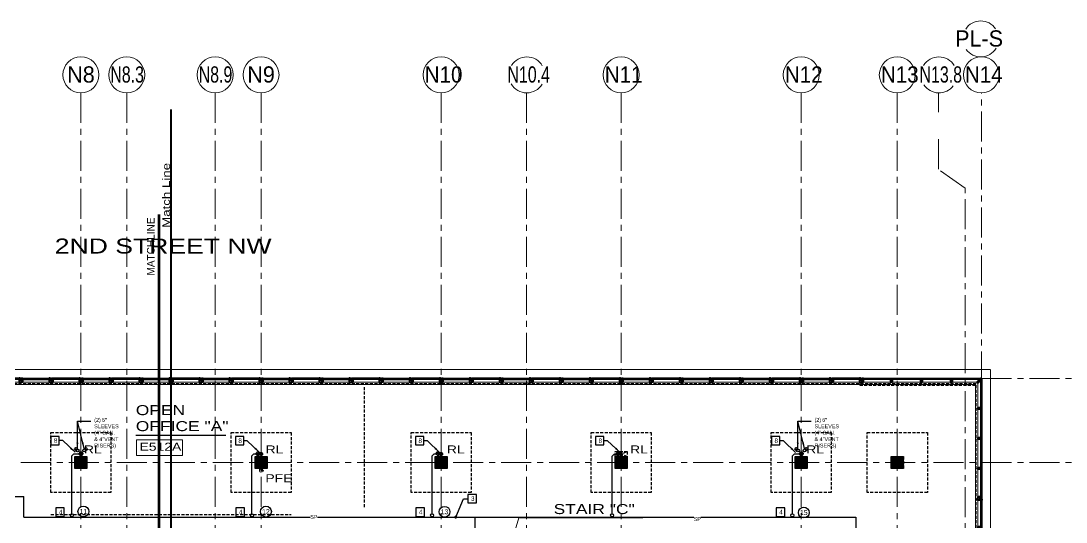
# Model space of a CAD drawing. Header units: inches. Extents: x -26500 to -19632, y -3347 to 2257.
# Drawn here: x -22981 to -20892, y 1255 to 2257 of the extents above; entities that cross this region are included whole.
import ezdxf
from ezdxf.enums import TextEntityAlignment as Align

# ---------------------------------------------------------------- set-up
doc = ezdxf.new("R2010")
doc.units = ezdxf.units.IN
doc.header["$LTSCALE"] = 48
doc.header["$MEASUREMENT"] = 0
for name, pattern in [('A105$0$CENTER', [2, 1.25, -0.25, 0.25, -0.25]), ('Matchline$0$DASHED', [0.75, 0.5, -0.25]), ('NB - 9th floor_plan$0$HIDDEN2', [0.1875, 0.125, -0.0625]), ('NB - 9th floor_plan$0$PHANTOM2', [1.25, 0.625, -0.125, 0.125, -0.125, 0.125, -0.125])]:
    doc.linetypes.add(name, pattern=pattern)
doc.layers.add('A-Anno-Legn', color=8, linetype='Continuous', lineweight=18)
for name, color, linetype in [('A105$0$A-ANNO-IDEN', 8, 'Continuous'), ('A105$0$A-ANNO-PATT-1-12', 8, 'Continuous'), ('A105$0$A-ANNO-PATT-2-12', 8, 'Continuous'), ('A105$0$A-ANNO-PATT-5-12', 8, 'Continuous'), ('A105$0$A-ANNO-TEXT', 8, 'Continuous'), ('A105$0$A-COLS-COL1-12', 8, 'Continuous'), ('A105$0$A-COLS-COL2-12', 8, 'Continuous'), ('A105$0$A-COLS-COL5-12', 8, 'Continuous'), ('A105$0$A-EQPM-FEC', 8, 'Continuous'), ('A105$0$A-FLOR-AWNG', 8, 'Continuous'), ('A105$0$A-FLOR-SLAB', 8, 'Continuous'), ('A105$0$A-FLOR-SLEEVE', 8, 'Continuous'), ('A105$0$A-GLAZ', 8, 'Continuous'), ('A105$0$A-GLAZ-CRNA', 8, 'Continuous'), ('A105$0$A-GRID-1DP0-15', 8, 'Continuous'), ('A105$0$A-GRID-GRDP0-12', 8, 'Continuous'), ('A105$0$A-GRID-GRDP0-15', 8, 'Continuous'), ('A105$0$A-GRID-IDP0-12', 8, 'Continuous'), ('A105$0$A-ROOF-LEAD-3-12', 8, 'Continuous'), ('A105$0$A-Roof-leader', 8, 'Continuous'), ('A105$0$C-PROP', 8, 'Continuous'), ('A105$0$Level 1', 8, 'Continuous'), ('ANNTEXT', 6, 'Continuous'), ('ETEXT', 6, 'Continuous'), ('F-Sprn-Pipe', 133, 'Continuous'), ('Matchline$0$Match Line', 5, 'Matchline$0$DASHED'), ('NB - 9th floor_plan$0$STCCOLS1', 1, 'NB - 9th floor_plan$0$HIDDEN2'), ('NB - 9th floor_plan$0$STDROPS', 1, 'NB - 9th floor_plan$0$HIDDEN2'), ('NB - 9th floor_plan$0$STMATCHLINE', 1, 'NB - 9th floor_plan$0$HIDDEN2'), ('NB - 9th floor_plan$0$STREINFB', 1, 'NB - 9th floor_plan$0$HIDDEN2'), ('NB - 9th floor_plan$0$STSLABEDGE', 1, 'NB - 9th floor_plan$0$HIDDEN2'), ('NB - 9th floor_plan$0$STSLABNOTCH', 1, 'NB - 9th floor_plan$0$HIDDEN2'), ('NB - 9th floor_plan$0$STWETSTACK', 1, 'NB - 9th floor_plan$0$HIDDEN2'), ('P-Anno-Symb @ 96', 6, 'Continuous'), ('P-Anno-Text', 6, 'Continuous'), ('P-Pipe-Ftng', 134, 'Continuous'), ('P-Pipe-Ftng @ 96', 134, 'Continuous'), ('P-Strm-Pipe', 13, 'RAINL'), ('P-Text', 6, 'Continuous'), ('XREF', 7, 'Continuous')]:
    doc.layers.add(name, color=color, linetype=linetype)
doc.styles.add('A105$0$Arial', font='arial.ttf', dxfattribs={"height": 0.076839})
doc.styles.add('A105$0$style-Arial', font='arial.ttf')
doc.styles.add('ANNTEXT', font='romans.shx')
doc.styles.add('M08', font='arial.ttf', dxfattribs={"height": 7.68})
doc.styles.add('MAMEP ANNO', font='arial.ttf', dxfattribs={"height": 0.078125})
doc.styles.add('Matchline$0$Style-arial', font='arial.shx')
doc.styles.add('NB - 9th floor_plan$0$au101s01', font='AU101S01.shx')
doc.styles.add('P-00-JAR', font='arial.ttf')
doc.styles.add('P08', font='arial.ttf', dxfattribs={"height": 0.08})
doc.styles.add('Simplex', font='simplex.shx')
doc.styles.get("Standard").update_dxf_attribs({"font": 'simplex.shx'})
doc.linetypes.add('RAINL', pattern='A,4,-0.25,["RL",Simplex,S=0.1,R=0,X=-0.1,Y=-0.05],-0.25,0.25', length=4.75)
doc.dimstyles.new('STANDARD$7', dxfattribs={"dimtxt": 0.18, "dimasz": 0.125, "dimexe": 0.18, "dimexo": 0.06, "dimgap": 0.09, "dimtad": 0, "dimtih": 1, "dimtoh": 1, "dimdec": 4, "dimzin": 0, "dimdsep": 46, "dimtxsty": 'Standard', "dimcen": 0.09, "dimadec": 0, "dimazin": 0, "dimtfac": 1, "dimtdec": 4, "dimtofl": 0, "dimtmove": 0, "dimatfit": 3, "dimfxl": 1, "dimtolj": 1, "dimtzin": 0, "dimarcsym": 0})

# ---------------------------------------------------------------- blocks, each defined once
blk = doc.blocks.new('Matchline')
at = {"layer": 'Matchline$0$Match Line', "color": 5, "lineweight": 0, "transparency": 33554687, "const_width": 4}
blk.add_lwpolyline([(-22681, 2080.4), (-22681, -161.9)], dxfattribs=at)
at = {"layer": 'Matchline$0$Match Line', "color": 5, "linetype": 'Continuous', "lineweight": 30, "transparency": 33554687, "insert": (-22682.9, 1843.4), "char_height": 15, "attachment_point": 7, "rotation": 90, "line_spacing_factor": 0.84, "style": 'Matchline$0$Style-arial'}
blk.add_mtext('{\\W1.2667;Match Line}', dxfattribs=at)
blk = doc.blocks.new('ZA_SQR')
blk.add_lwpolyline([(-0.703125, -0.703125), (0.703125, -0.703125), (0.703125, 0.703125), (-0.703125, 0.703125)], close=True)
at = {"layer": 'ANNTEXT', "style": 'ANNTEXT'}
blk.add_attdef('SQRID', text='', height=0.75, dxfattribs=at).set_placement((0, 0), align=Align.MIDDLE)
at = {"layer": 'ANNTEXT', "style": 'ANNTEXT', "flags": 1}
blk.add_attdef('SQRDESCRIPTION', text='', height=0.75, dxfattribs=at).set_placement((0, -2.125), align=Align.MIDDLE)
blk = doc.blocks.new('NB - 9th floor_plan')
at = {"layer": 'NB - 9th floor_plan$0$STCCOLS1', "transparency": 33554687}
for points in [[(-22873, 1386.1), (-22849, 1386.1), (-22849, 1362.1), (-22873, 1362.1)], [(-22513, 1386.1), (-22489, 1386.1), (-22489, 1362.1), (-22513, 1362.1)], [(-22153, 1386.1), (-22129, 1386.1), (-22129, 1362.1), (-22153, 1362.1)], [(-21793, 1386.1), (-21769, 1386.1), (-21769, 1362.1), (-21793, 1362.1)], [(-21433, 1386.1), (-21409, 1386.1), (-21409, 1362.1), (-21433, 1362.1)], [(-21241, 1386.1), (-21217, 1386.1), (-21217, 1362.1), (-21241, 1362.1)]]:
    blk.add_lwpolyline(points, close=True, dxfattribs=at)
at = {"layer": 'NB - 9th floor_plan$0$STDROPS', "transparency": 33554687}
for points in [[(-22921, 1434.1), (-22801, 1434.1), (-22801, 1314.1), (-22921, 1314.1)], [(-22561, 1434.1), (-22441, 1434.1), (-22441, 1314.1), (-22561, 1314.1)], [(-22201, 1434.1), (-22081, 1434.1), (-22081, 1314.1), (-22201, 1314.1)], [(-21841, 1434.1), (-21721, 1434.1), (-21721, 1314.1), (-21841, 1314.1)], [(-21481, 1434.1), (-21361, 1434.1), (-21361, 1314.1), (-21481, 1314.1)], [(-21289, 1434.1), (-21169, 1434.1), (-21169, 1314.1), (-21289, 1314.1)]]:
    blk.add_lwpolyline(points, close=True, dxfattribs=at)
at = {"layer": 'NB - 9th floor_plan$0$STMATCHLINE', "linetype": 'NB - 9th floor_plan$0$PHANTOM2', "transparency": 33554687, "const_width": 5}
blk.add_lwpolyline([(-22705, -462.9), (-22705, 1870.3)], dxfattribs=at)
at = {"layer": 'NB - 9th floor_plan$0$STREINFB', "transparency": 33554687}
for p, q in [((-22294.4, 1285), (-22294.4, 1525)), ((-22921, 1270), (-22441, 1270))]:
    blk.add_line(p, q, dxfattribs=at)
at = {"layer": 'NB - 9th floor_plan$0$STSLABEDGE', "transparency": 33554687, "elevation": 0}
blk.add_lwpolyline([(-24584.3, 246.3), (-24410.5, 169.3), (-24410.5, -7.4), (-22871, -7.4), (-22871, 52.6), (-22491, 52.6), (-22491, -7.4), (-21071.5, -7.4), (-21071.5, 1531.6), (-23870.5, 1531.6), (-23870.5, 1357.7), (-23921.2, 1307.6), (-24082.7, 1379.2), (-24584.3, 246.3)], close=True, dxfattribs=at)
at = {"layer": 'NB - 9th floor_plan$0$STSLABNOTCH', "transparency": 33554687, "elevation": 0}
blk.add_lwpolyline([(-21304, 1531.6), (-21304, 1529.1), (-21071.5, 1529.1)], dxfattribs=at)
at = {"layer": 'NB - 9th floor_plan$0$STWETSTACK', "transparency": 33554687}
for p, q in [((-21793, 1386.1), (-21769, 1396.1)), ((-21769, 1386.1), (-21793, 1396.1))]:
    blk.add_line(p, q, dxfattribs=at)
blk.add_lwpolyline([(-21793, 1396.1), (-21769, 1396.1), (-21769, 1386.1), (-21793, 1386.1)], close=True, dxfattribs=at)
for centre in [(-22861, 1391.1), (-22501, 1391.1), (-22141, 1391.1), (-21421, 1391.1)]:
    blk.add_circle(centre, 3, dxfattribs=at)
at = {"layer": 'NB - 9th floor_plan$0$STMATCHLINE', "transparency": 33554687, "style": 'NB - 9th floor_plan$0$au101s01'}
blk.add_text('MATCHLINE', height=15, rotation=90, dxfattribs=at).set_placement((-22713.9, 1806.1), align=Align.CENTER)
blk = doc.blocks.new('VAL-PLBG-PipeUpTakeoff-Anno')
at = {"color": 0, "linetype": 'ByBlock'}
blk.add_circle((0, 0), 0.0312, dxfattribs=at)
blk = doc.blocks.new('VAL-PLBG-PipeDn-Anno')
at = {"color": 0, "linetype": 'ByBlock'}
blk.add_arc((0, 0), 0.0312, 47.0744, 312.9256, dxfattribs=at)
blk = doc.blocks.new('*U193')
at = {"color": 0, "linetype": 'Continuous'}
blk.add_circle((0, 0), 0.113, dxfattribs=at)
at = {"color": 0, "linetype": 'ByBlock', "style": 'MAMEP ANNO'}
blk.add_attdef('ID', text='', height=0.102, dxfattribs=at).set_placement((0, 0), align=Align.MIDDLE_CENTER)
blk = doc.blocks.new('A105$0$CW10')
at = {"layer": 'A105$0$A-GLAZ', "linetype": 'Continuous', "lineweight": 40}
for p, q in [((-117.2, 5.7), (-117.2, 7)), ((-117.2, 7), (-62.7, 7)), ((-117.2, 5.7), (-62.7, 5.7)), ((-62.7, 5.7), (-62.7, 7)), ((-2.8, 7), (-57.3, 7)), ((-57.3, 5.7), (-57.3, 7)), ((-2.8, 5.7), (-57.3, 5.7)), ((-2.8, 5.7), (-2.8, 7))]:
    blk.add_line(p, q, dxfattribs=at)
at = {"layer": 'A105$0$A-GLAZ', "linetype": 'Continuous', "lineweight": 0}
for p, q in [((-117.2, 6.7), (-62.7, 6.7)), ((-117.2, 6.2), (-62.7, 6.2)), ((-2.8, 6.7), (-57.3, 6.7)), ((-2.8, 6.2), (-57.3, 6.2)), ((-3.5, 0), (-56.5, 0)), ((-116.5, 0), (-63.5, 0))]:
    blk.add_line(p, q, dxfattribs=at)
at = {"layer": 'A105$0$A-GLAZ', "linetype": 'Continuous', "lineweight": 40, "flags": 128}
for points in [[(-120, 4), (-118.5, 4), (-118.5, 8), (-116.5, 8), (-116.5, 7.2), (-117.5, 7.2), (-117.5, 5.5), (-116.5, 5.5), (-116.5, 0), (-120, 0)], [(-60, 4), (-61.5, 4), (-61.5, 8), (-63.5, 8), (-63.5, 7.2), (-62.5, 7.2), (-62.5, 5.5), (-63.5, 5.5), (-63.5, 0), (-60, 0)], [(-60, 4), (-58.5, 4), (-58.5, 8), (-56.5, 8), (-56.5, 7.2), (-57.5, 7.2), (-57.5, 5.5), (-56.5, 5.5), (-56.5, 0), (-60, 0)], [(0, 4), (-1.5, 4), (-1.5, 8), (-3.5, 8), (-3.5, 7.2), (-2.5, 7.2), (-2.5, 5.5), (-3.5, 5.5), (-3.5, 0), (0, 0)]]:
    blk.add_lwpolyline(points, dxfattribs=at)
blk = doc.blocks.new('A105$0$CW10_1')
at = {"layer": 'A105$0$A-GLAZ', "linetype": 'Continuous', "lineweight": 0}
for p, q in [((0, 116.5), (0, 63.5)), ((6.2, 117.2), (6.2, 62.7)), ((6.8, 117.2), (6.8, 62.7)), ((0, 3.5), (0, 56.5)), ((6.2, 2.8), (6.2, 57.3)), ((6.8, 2.8), (6.8, 57.3))]:
    blk.add_line(p, q, dxfattribs=at)
at = {"layer": 'A105$0$A-GLAZ', "linetype": 'Continuous', "lineweight": 40}
for p, q in [((5.8, 117.2), (7, 117.2)), ((5.8, 117.2), (5.8, 62.7)), ((7, 117.2), (7, 62.7)), ((5.8, 62.7), (7, 62.7)), ((5.8, 2.8), (5.8, 57.3)), ((5.8, 57.3), (7, 57.3)), ((7, 2.8), (7, 57.3)), ((5.8, 2.8), (7, 2.8))]:
    blk.add_line(p, q, dxfattribs=at)
at = {"layer": 'A105$0$A-GLAZ', "linetype": 'Continuous', "lineweight": 40, "flags": 128}
for points in [[(4, 120), (4, 118.5), (8, 118.5), (8, 116.5), (7.2, 116.5), (7.2, 117.5), (5.5, 117.5), (5.5, 116.5), (0, 116.5), (0, 120)], [(4, 60), (4, 61.5), (8, 61.5), (8, 63.5), (7.2, 63.5), (7.2, 62.5), (5.5, 62.5), (5.5, 63.5), (0, 63.5), (0, 60)], [(4, 60), (4, 58.5), (8, 58.5), (8, 56.5), (7.2, 56.5), (7.2, 57.5), (5.5, 57.5), (5.5, 56.5), (0, 56.5), (0, 60)], [(4, 0), (4, 1.5), (8, 1.5), (8, 3.5), (7.2, 3.5), (7.2, 2.5), (5.5, 2.5), (5.5, 3.5), (0, 3.5), (0, 0)]]:
    blk.add_lwpolyline(points, dxfattribs=at)
blk = doc.blocks.new('A105$0$CW20FCORNER')
at = {"layer": 'A105$0$A-GLAZ-CRNA', "linetype": 'Continuous', "lineweight": 30}
for p, q in [((-119.4, 0), (-60.6, 0)), ((-60.6, -1.3), (-60.6, 0)), ((-59.4, -1.3), (-59.4, 0)), ((-59.4, 0), (-1.9, 0)), ((-1.9, -1.3), (-1.9, 0)), ((-237.3, -1.3), (-237.3, 0)), ((-237.3, 0), (-180.6, 0)), ((-237.3, -1.3), (-180.6, -1.3)), ((-179.4, -1.3), (-179.4, 0)), ((-179.4, 0), (-120.6, 0)), ((-179.4, -1.3), (-120.6, -1.3)), ((-119.4, -1.3), (-60.6, -1.3)), ((-59.4, -1.3), (-1.9, -1.3))]:
    blk.add_line(p, q, dxfattribs=at)
at = {"layer": 'A105$0$A-GLAZ-CRNA', "linetype": 'Continuous', "lineweight": 0}
for p, q in [((-237.3, -0.3), (-180.6, -0.3)), ((-237.3, -0.8), (-180.6, -0.8)), ((-236.5, -7), (-181.4, -7)), ((-179.4, -0.3), (-120.6, -0.3)), ((-179.4, -0.8), (-120.6, -0.8)), ((-178.6, -7), (-121.4, -7)), ((-119.4, -0.3), (-60.6, -0.3)), ((-119.4, -0.8), (-60.6, -0.8)), ((-118.6, -7), (-7, -7)), ((-59.4, -0.3), (-1.9, -0.3)), ((-59.4, -0.8), (-1.9, -0.8))]:
    blk.add_line(p, q, dxfattribs=at)
at = {"layer": 'A105$0$A-GLAZ-CRNA', "linetype": 'Continuous', "lineweight": 40}
for p, q in [((-180.6, -1.3), (-180.6, 0)), ((-180.4, 0), (-180.2, 0)), ((-120.6, -1.3), (-120.6, 0)), ((-119.4, -1.3), (-119.4, 0)), ((-3.8, -1.5), (-9.3, -7))]:
    blk.add_line(p, q, dxfattribs=at)
at = {"layer": 'A105$0$A-GLAZ-CRNA', "linetype": 'Continuous', "lineweight": 40, "flags": 128}
for points in [[(-240, -3), (-238.5, -3), (-238.5, 1), (-236.5, 1), (-236.5, 0.2), (-237.5, 0.2), (-237.5, -1.5), (-236.5, -1.5), (-236.5, -7), (-240, -7)], [(-60, -0.6), (-60.2, -0.6), (-60.2, 0), (-60.4, 0), (-60.4, -1.5), (-61.4, -1.5), (-61.4, -7), (-60, -7)], [(-60, -0.6), (-59.8, -0.6), (-59.8, 0), (-59.6, 0), (-59.6, -1.5), (-58.6, -1.5), (-58.6, -7), (-60, -7)], [(0, 0), (-1.5, 0), (-1.5, -1.1), (-1.9, -1.5), (-3.8, -1.5), (-9.3, -7), (-7, -7)], [(-180, -0.6), (-180.2, -0.6), (-180.2, 0), (-180.4, 0), (-180.4, -1.5), (-181.4, -1.5), (-181.4, -7), (-180, -7)], [(-180, -0.6), (-179.7, -0.6), (-179.7, 0), (-179.6, 0), (-179.6, -1.5), (-178.6, -1.5), (-178.6, -7), (-180, -7)], [(-120, -0.6), (-120.2, -0.6), (-120.2, 0), (-120.4, 0), (-120.4, -1.5), (-121.4, -1.5), (-121.4, -7), (-120, -7)], [(-120, -0.6), (-119.7, -0.6), (-119.7, 0), (-119.6, 0), (-119.6, -1.5), (-118.6, -1.5), (-118.6, -7), (-120, -7)]]:
    blk.add_lwpolyline(points, dxfattribs=at)
at = {"layer": 'A105$0$A-GLAZ-CRNA', "linetype": 'Continuous', "lineweight": 40}
for centre in [(-180.5, 0.1), (-179.5, 0.1), (-120.5, 0.1), (-119.5, 0.1)]:
    blk.add_arc(centre, 0.177, 225, 315, dxfattribs=at)
at = {"layer": 'A105$0$A-GLAZ-CRNA', "linetype": 'Continuous', "lineweight": 30}
for centre in [(-60.5, 0.1), (-59.5, 0.1)]:
    blk.add_arc(centre, 0.177, 225, 315, dxfattribs=at)
blk = doc.blocks.new('A105$0$CW20FCORNER_1')
at = {"layer": 'A105$0$A-GLAZ-CRNA', "linetype": 'Continuous', "lineweight": 40}
for p, q in [((-1.5, -3.8), (-7, -9.3)), ((-1.3, -119.4), (0, -119.4)), ((-1.3, -120.6), (0, -120.6)), ((-1.3, -180.6), (0, -180.6)), ((0, -180.4), (0, -180.2))]:
    blk.add_line(p, q, dxfattribs=at)
at = {"layer": 'A105$0$A-GLAZ-CRNA', "linetype": 'Continuous', "lineweight": 0}
for p, q in [((-7, -118.6), (-7, -7)), ((-0.8, -59.4), (-0.8, -1.9)), ((-0.3, -59.4), (-0.3, -1.9)), ((-0.8, -119.4), (-0.8, -60.6)), ((-0.3, -119.4), (-0.3, -60.6)), ((-7, -178.6), (-7, -121.4)), ((-0.8, -179.4), (-0.8, -120.6)), ((-0.3, -179.4), (-0.3, -120.6)), ((-7, -236.5), (-7, -181.4)), ((-0.8, -237.3), (-0.8, -180.6)), ((-0.3, -237.3), (-0.3, -180.6))]:
    blk.add_line(p, q, dxfattribs=at)
at = {"layer": 'A105$0$A-GLAZ-CRNA', "linetype": 'Continuous', "lineweight": 30}
for p, q in [((-1.3, -59.4), (-1.3, -1.9)), ((-1.3, -1.9), (0, -1.9)), ((0, -59.4), (0, -1.9)), ((-1.3, -59.4), (0, -59.4)), ((-1.3, -119.4), (-1.3, -60.6)), ((-1.3, -60.6), (0, -60.6)), ((0, -119.4), (0, -60.6)), ((-1.3, -179.4), (-1.3, -120.6)), ((0, -179.4), (0, -120.6)), ((-1.3, -237.3), (-1.3, -180.6)), ((-1.3, -179.4), (0, -179.4)), ((0, -237.3), (0, -180.6)), ((-1.3, -237.3), (0, -237.3))]:
    blk.add_line(p, q, dxfattribs=at)
at = {"layer": 'A105$0$A-GLAZ-CRNA', "linetype": 'Continuous', "lineweight": 40, "flags": 128}
for points in [[(0, 0), (0, -1.5), (-1.1, -1.5), (-1.5, -1.9), (-1.5, -3.8), (-7, -9.3), (-7, -7)], [(-0.6, -60), (-0.6, -59.8), (0, -59.8), (0, -59.6), (-1.5, -59.6), (-1.5, -58.6), (-7, -58.6), (-7, -60)], [(-0.6, -60), (-0.6, -60.3), (0, -60.3), (0, -60.4), (-1.5, -60.4), (-1.5, -61.4), (-7, -61.4), (-7, -60)], [(-0.6, -120), (-0.6, -119.8), (0, -119.8), (0, -119.6), (-1.5, -119.6), (-1.5, -118.6), (-7, -118.6), (-7, -120)], [(-0.6, -120), (-0.6, -120.2), (0, -120.2), (0, -120.4), (-1.5, -120.4), (-1.5, -121.4), (-7, -121.4), (-7, -120)], [(-0.6, -180), (-0.6, -179.7), (0, -179.7), (0, -179.6), (-1.5, -179.6), (-1.5, -178.6), (-7, -178.6), (-7, -180)], [(-0.6, -180), (-0.6, -180.2), (0, -180.2), (0, -180.4), (-1.5, -180.4), (-1.5, -181.4), (-7, -181.4), (-7, -180)], [(-3, -240), (-3, -238.5), (1, -238.5), (1, -236.5), (0.2, -236.5), (0.2, -237.5), (-1.5, -237.5), (-1.5, -236.5), (-7, -236.5), (-7, -240)]]:
    blk.add_lwpolyline(points, dxfattribs=at)
at = {"layer": 'A105$0$A-GLAZ-CRNA', "linetype": 'Continuous', "lineweight": 30, "extrusion": (0, 0, -1)}
for centre in [(-0.1, -59.5), (-0.1, -60.5)]:
    blk.add_arc(centre, 0.177, 315, 45, dxfattribs=at)
at = {"layer": 'A105$0$A-GLAZ-CRNA', "linetype": 'Continuous', "lineweight": 40, "extrusion": (0, 0, -1)}
for centre in [(-0.1, -119.5), (-0.1, -120.5), (-0.1, -179.5), (-0.1, -180.5)]:
    blk.add_arc(centre, 0.177, 315, 45, dxfattribs=at)
blk = doc.blocks.new('*U1023')
at = {"layer": 'A105$0$A-EQPM-FEC', "linetype": 'Continuous', "lineweight": 13}
for p, q in [((3.5, 0.2), (-0.8, -0.2)), ((-0.8, -0.8), (3.5, -1.1))]:
    blk.add_line(p, q, dxfattribs=at)
at = {"layer": 'A105$0$A-EQPM-FEC', "linetype": 'Continuous', "lineweight": 0, "flags": 128}
blk.add_lwpolyline([(-4.1, 0.1), (-4.1, 3.7), (2.3, 3.7), (2.3, 0.1)], dxfattribs=at)
at = {"layer": 'A105$0$A-EQPM-FEC', "linetype": 'Continuous', "lineweight": 13}
blk.add_circle((-0.8, -0.5), 0.297, dxfattribs=at)
for centre, radius, start, end in [((-0.9, -0.5), 3.27, 9.8828, 350.3205), ((3.5, -0.5), 0.653, 270.1037, 90.1016)]:
    blk.add_arc(centre, radius, start, end, dxfattribs=at)
blk = doc.blocks.new('*D805', base_point=(0, 0))
at = {"layer": 'A105$0$A-FLOR-SLEEVE', "linetype": 'Continuous', "lineweight": 0}
for p, q in [((4, 0), (-4, 0)), ((0, -4), (0, 4))]:
    blk.add_line(p, q, dxfattribs=at)
blk = doc.blocks.new('*U804')
at = {"layer": 'A105$0$A-FLOR-SLEEVE', "linetype": 'Continuous', "lineweight": 13, "extrusion": (0, 0, -1)}
blk.add_circle((0, 0), 3, dxfattribs=at)
at = {"layer": 'A105$0$A-FLOR-SLEEVE', "linetype": 'Continuous', "lineweight": 0}
blk.add_blockref('*D805', (0, 0), dxfattribs=at)
blk = doc.blocks.new('*D1027', base_point=(0, 0))
at = {"layer": 'A105$0$A-FLOR-SLEEVE', "linetype": 'Continuous', "lineweight": 0}
for p, q in [((0, -5), (0, 5)), ((5, 0), (-5, 0))]:
    blk.add_line(p, q, dxfattribs=at)
blk = doc.blocks.new('*U1026')
at = {"layer": 'A105$0$A-FLOR-SLEEVE', "linetype": 'Continuous', "lineweight": 13, "extrusion": (0, 0, -1)}
blk.add_circle((0, 0), 4, dxfattribs=at)
at = {"layer": 'A105$0$A-FLOR-SLEEVE', "linetype": 'Continuous', "lineweight": 0}
blk.add_blockref('*D1027', (0, 0), dxfattribs=at)
blk = doc.blocks.new('*D787', base_point=(0, 0))
at = {"layer": 'A105$0$A-FLOR-SLEEVE', "linetype": 'Continuous', "lineweight": 0}
for p, q in [((0, -5), (0, 5)), ((-5, 0), (5, 0))]:
    blk.add_line(p, q, dxfattribs=at)
blk = doc.blocks.new('*U786')
at = {"layer": 'A105$0$A-FLOR-SLEEVE', "linetype": 'Continuous', "lineweight": 13}
blk.add_circle((0, 0), 4, dxfattribs=at)
at = {"layer": 'A105$0$A-FLOR-SLEEVE', "linetype": 'Continuous', "lineweight": 0}
blk.add_blockref('*D787', (0, 0), dxfattribs=at)
blk = doc.blocks.new('A105')
at = {"layer": 'A105$0$A-ROOF-LEAD-3-12', "lineweight": 13, "transparency": 33554687}
h = blk.add_hatch(color=256, dxfattribs=at)
edge = h.paths.add_edge_path()
edge.add_arc((-22861.0236, 1392.095), 3, 0, 360)
h = blk.add_hatch(color=256, dxfattribs=at)
edge = h.paths.add_edge_path()
edge.add_arc((-22507.0236, 1392.095), 3, 0, 360)
h = blk.add_hatch(color=256, dxfattribs=at)
edge = h.paths.add_edge_path()
edge.add_arc((-22147.0236, 1392.095), 3, 0, 360)
h = blk.add_hatch(color=256, dxfattribs=at)
edge = h.paths.add_edge_path()
edge.add_arc((-21787.0236, 1392.095), 3, 0, 360)
h = blk.add_hatch(color=256, dxfattribs=at)
edge = h.paths.add_edge_path()
edge.add_arc((-21421.0236, 1392.095), 3, 0, 360)
at = {"layer": 'A105$0$A-Roof-leader', "lineweight": 13, "transparency": 33554687}
h = blk.add_hatch(color=256, dxfattribs=at)
edge = h.paths.add_edge_path()
edge.add_arc((-22141.0236, 1391.095), 3, 0, 360)
h = blk.add_hatch(color=256, dxfattribs=at)
edge = h.paths.add_edge_path()
edge.add_arc((-21421.0236, 1391.095), 3, 0, 360)
at = {"layer": 'A105$0$A-ANNO-IDEN', "lineweight": 30, "transparency": 33554687}
blk.add_line((-22751.3606, 1429.1784, 0.2066), (-22571.4122, 1429.1784, 0.2066), dxfattribs=at)
at = {"layer": 'A105$0$A-ANNO-IDEN', "lineweight": 13, "transparency": 33554687}
blk.add_line((-21916.0803, 1263.3475, 0.2066), (-21737.9436, 1263.3475, 0.2066), dxfattribs=at)
at = {"layer": 'A105$0$A-ANNO-IDEN', "lineweight": 0, "transparency": 33554687, "elevation": 0.2066, "flags": 128}
blk.add_lwpolyline([(-21916.0803, 1263.3475), (-21985.8009, 1263.3475), (-22063.3049, 1001.2794)], dxfattribs=at)
at = {"layer": 'A105$0$A-ANNO-IDEN', "lineweight": 13, "transparency": 33554687}
blk.add_3dface([(-22750.1608, 1419.6617, 0.2066), (-22657.7228, 1419.6617, 0.2066), (-22657.7228, 1388.1321, 0.2066), (-22750.1608, 1388.1321, 0.2066)], dxfattribs=at)
at = {"layer": 'A105$0$A-ANNO-PATT-1-12', "lineweight": 30, "transparency": 33554687}
for points in [[(-21409.0236, 1362.095), (-21409.0236, 1386.095), (-21433.0236, 1362.095), (-21433.0236, 1386.095)], [(-21217.0236, 1362.095), (-21217.0236, 1386.095), (-21241.0236, 1362.095), (-21241.0236, 1386.095)]]:
    blk.add_solid(points, dxfattribs=at)
at = {"layer": 'A105$0$A-ANNO-PATT-2-12', "lineweight": 30, "transparency": 33554687}
for points in [[(-22849.0236, 1362.095), (-22849.0236, 1386.095), (-22873.0236, 1362.095), (-22873.0236, 1386.095)], [(-22489.0236, 1362.095), (-22489.0236, 1386.095), (-22513.0236, 1362.095), (-22513.0236, 1386.095)], [(-22129.0236, 1362.095), (-22129.0236, 1386.095), (-22153.0236, 1362.095), (-22153.0236, 1386.095)]]:
    blk.add_solid(points, dxfattribs=at)
at = {"layer": 'A105$0$A-ANNO-PATT-5-12', "lineweight": 30, "transparency": 33554687}
blk.add_solid([(-21769.0236, 1362.095), (-21769.0236, 1386.095), (-21793.0236, 1362.095), (-21793.0236, 1386.095)], dxfattribs=at)
at = {"layer": 'A105$0$A-COLS-COL1-12', "lineweight": 30, "transparency": 33554687}
for points in [[(-21433.0236, 1386.095), (-21409.0236, 1386.095), (-21409.0236, 1362.095), (-21433.0236, 1362.095)], [(-21241.0236, 1386.095), (-21217.0236, 1386.095), (-21217.0236, 1362.095), (-21241.0236, 1362.095)]]:
    blk.add_3dface(points, dxfattribs=at)
at = {"layer": 'A105$0$A-COLS-COL2-12', "lineweight": 30, "transparency": 33554687}
for points in [[(-22873.0236, 1386.095), (-22849.0236, 1386.095), (-22849.0236, 1362.095), (-22873.0236, 1362.095)], [(-22513.0236, 1386.095), (-22489.0236, 1386.095), (-22489.0236, 1362.095), (-22513.0236, 1362.095)], [(-22153.0236, 1386.095), (-22129.0236, 1386.095), (-22129.0236, 1362.095), (-22153.0236, 1362.095)]]:
    blk.add_3dface(points, dxfattribs=at)
at = {"layer": 'A105$0$A-COLS-COL5-12', "lineweight": 30, "transparency": 33554687}
blk.add_3dface([(-21793.0236, 1386.095), (-21769.0236, 1386.095), (-21769.0236, 1362.095), (-21793.0236, 1362.095)], dxfattribs=at)
at = {"layer": 'A105$0$A-FLOR-AWNG', "lineweight": 0, "transparency": 33554687}
for p, q in [((-24033.7396, 1560.0949), (-21043.1174, 1560.0949)), ((-21043.0236, 1560.0012), (-21043.0236, -35.9051))]:
    blk.add_line(p, q, dxfattribs=at)
at = {"layer": 'A105$0$A-FLOR-SLAB', "lineweight": 0, "transparency": 33554687, "flags": 128}
blk.add_lwpolyline([(-23869.2731, 1530.3475), (-21072.7739, 1530.3449), (-21072.7739, -6.1545), (-22489.2736, -6.1545), (-22489.2736, 53.8448), (-22872.7736, 53.8448), (-22872.7736, -6.1545), (-24409.272, -6.1545)], dxfattribs=at)
at = {"layer": 'A105$0$A-GLAZ', "lineweight": 0, "transparency": 33554687}
for p, q in [((-21060.0239, 1543.0949), (-23882.0254, 1543.0991)), ((-21060.0239, -18.9052), (-21060.0239, 1543.0949))]:
    blk.add_line(p, q, dxfattribs=at)
at = {"layer": 'A105$0$A-GRID-1DP0-15', "lineweight": 13, "transparency": 33554687}
for centre in [(-22861.0236, 2149.2362), (-22501.0236, 2149.2362), (-22141.0236, 2149.2362), (-21781.0236, 2149.2362), (-21421.0236, 2149.2362), (-21229.0236, 2149.2362), (-21061.0236, 2149.2362)]:
    blk.add_circle(centre, 36, dxfattribs=at)
for centre, start, end in [((-21062.2764, 2221.2144), 34.0743428, 146.7799207), ((-21062.2764, 2221.2144), 215.420843, 328.567837), ((-21969.7355, 2149.2351), 30.37, 148.3736838), ((-21969.7355, 2149.2351), 210.2525937, 328.862071)]:
    blk.add_arc(centre, 36, start, end, dxfattribs=at)
at = {"layer": 'A105$0$A-GRID-GRDP0-12', "linetype": 'A105$0$CENTER', "lineweight": 0, "transparency": 33554687}
for p, q in [((-21146.9162, 2074.6101), (-21146.9162, 2113.2512)), ((-21146.9162, 1960.5286), (-21146.9162, 2028.7535)), ((-21093.5239, 1922.9862), (-21146.9162, 1960.5286)), ((-21093.5239, -79.3264), (-21093.5239, 1922.9862))]:
    blk.add_line(p, q, dxfattribs=at)
at = {"layer": 'A105$0$A-GRID-GRDP0-15', "linetype": 'A105$0$CENTER', "lineweight": 0, "transparency": 33554687}
for p, q in [((-22861.0236, 2113.2362), (-22861.0236, -797.9051)), ((-22769.5278, 2113.2362), (-22769.5278, 1016.1072)), ((-22592.5194, 2113.2362), (-22592.5194, 1016.1072)), ((-22501.0236, 2113.2362), (-22501.0236, -676.9042)), ((-22141.0236, 2113.2362), (-22141.0236, -676.9042)), ((-21970.0136, 2113.2362), (-21970.0136, 382.209)), ((-21781.0236, 2113.2362), (-21781.0236, -676.9042)), ((-21421.0236, 2113.2362), (-21421.0236, -676.9042)), ((-21229.0236, 2113.2362), (-21229.0236, -676.9042)), ((-21061.0236, -3071.9017), (-21061.0236, 2112.4438)), ((-21061.0239, 1542.095), (-20364.9322, 1542.095)), ((-23941.0236, 1374.095), (-20364.9322, 1374.095))]:
    blk.add_line(p, q, dxfattribs=at)
at = {"layer": 'A105$0$A-GRID-GRDP0-15', "lineweight": 13, "transparency": 33554687}
for centre in [(-22769.5278, 2149.2362), (-22592.5194, 2149.2362)]:
    blk.add_circle(centre, 36, dxfattribs=at)
at = {"layer": 'A105$0$A-GRID-IDP0-12', "lineweight": 13, "transparency": 33554687}
for start, end in [(31.6457302, 148.2917647), (213.5133166, 323.1751903)]:
    blk.add_arc((-21145.876, 2149.2362), 36, start, end, dxfattribs=at)
at = {"layer": 'A105$0$C-PROP', "lineweight": 40, "transparency": 33554687, "flags": 128}
blk.add_lwpolyline([(-25004.5437, -676.9041), (-24022.0239, 1542.095), (-21061.0239, 1542.095), (-21061.0239, -676.9042)], dxfattribs=at)
at = {"layer": 'A105$0$Level 1', "lineweight": 0, "transparency": 33554687}
blk.add_solid([(-21677.0112, 1322.919), (-21677.0112, 1322.919), (-21677.0112, 1322.919)], dxfattribs=at)
at = {"layer": 'A105$0$A-EQPM-FEC', "lineweight": 0, "transparency": 33554687}
blk.add_blockref('*U1023', (-22500.1216, 1358.3624), dxfattribs=at)
at = {"layer": 'A105$0$A-FLOR-SLEEVE', "lineweight": 13, "transparency": 33554687}
for name, p in [('*U804', (-22871.0237, 1401.0948)), ('*U804', (-22851.0237, 1401.0948)), ('*U804', (-21431.0237, 1401.0948)), ('*U804', (-21411.0237, 1401.0948)), ('*U1026', (-22861.0235, 1392.095)), ('*U786', (-22507.0237, 1392.095)), ('*U786', (-22147.0237, 1392.095)), ('*U786', (-21787.0237, 1392.095)), ('*U1026', (-21421.0235, 1392.095))]:
    blk.add_blockref(name, p, dxfattribs=at)
at = {"layer": 'A105$0$A-GLAZ', "lineweight": 40, "transparency": 33554687}
for name, p in [('A105$0$CW10', (-22981.0242, 1535.0949)), ('A105$0$CW10', (-22861.0242, 1535.0949)), ('A105$0$CW10', (-22741.0242, 1535.0949)), ('A105$0$CW10', (-22621.0242, 1535.0949)), ('A105$0$CW10', (-22501.0242, 1535.0949)), ('A105$0$CW10', (-22381.0242, 1535.0949)), ('A105$0$CW10', (-22261.0242, 1535.0949)), ('A105$0$CW10', (-22141.0242, 1535.0949)), ('A105$0$CW10', (-22021.0242, 1535.0949)), ('A105$0$CW10', (-21901.0242, 1535.0949)), ('A105$0$CW10', (-21781.0242, 1535.0949)), ('A105$0$CW10', (-21661.0242, 1535.0949)), ('A105$0$CW10', (-21541.0242, 1535.0949)), ('A105$0$CW10', (-21421.0242, 1535.0949)), ('A105$0$CW10', (-21301.0242, 1535.0949)), ('A105$0$CW10_1', (-21068.0239, 1182.0946))]:
    blk.add_blockref(name, p, dxfattribs=at)
at = {"layer": 'A105$0$A-GLAZ-CRNA', "lineweight": 30, "transparency": 33554687}
for name in ['A105$0$CW20FCORNER', 'A105$0$CW20FCORNER_1']:
    blk.add_blockref(name, (-21061.0239, 1542.0949), dxfattribs=at)
at = {"layer": 'A105$0$A-ANNO-IDEN', "lineweight": 30, "transparency": 33554687, "style": 'A105$0$style-Arial', "width": 1.246875}
blk.add_text('E512A', height=16, dxfattribs=at).set_placement((-22743.9767, 1397.7748, 0.2066))
at = {"layer": 'A105$0$A-ANNO-IDEN', "lineweight": 30, "transparency": 33554687, "char_height": 19.999996, "attachment_point": 7, "line_spacing_factor": 0.6, "style": 'A105$0$Arial'}
for s, insert in [('\\H1x;\\W1.24688;OPEN', (-22751.3616, 1468.6574, 0.2066)), ('\\H1x;\\W1.24688;OFFICE "A"', (-22751.3616, 1436.6574, 0.2066))]:
    blk.add_mtext(s, dxfattribs=dict(at, insert=insert))
at = {"layer": 'A105$0$A-ANNO-IDEN', "lineweight": 13, "transparency": 33554687, "insert": (-21916.0813, 1270.8265, 0.2066), "char_height": 19.999996, "attachment_point": 7, "line_spacing_factor": 0.6, "style": 'A105$0$Arial'}
blk.add_mtext('\\H1x;\\W1.24688;STAIR "C"', dxfattribs=at)
at = {"layer": 'A105$0$A-ANNO-TEXT', "lineweight": 30, "transparency": 33554687, "style": 'A105$0$style-Arial', "width": 1.266666}
blk.add_text('2ND STREET NW', height=30, dxfattribs=at).set_placement((-22913.3491, 1792.0568))
at = {"layer": 'A105$0$A-ANNO-TEXT', "lineweight": 13, "transparency": 33554687, "style": 'A105$0$style-Arial', "width": 1.246875}
for s, p in [('RL', (-22855.0626, 1408.3884, 0.2066)), ('RL', (-22491.9283, 1408.3884, 0.2066)), ('RL', (-22129.5105, 1408.3884, 0.2066)), ('RL', (-21763.2629, 1408.3884, 0.2066)), ('RL', (-21411.1854, 1408.3884, 0.2066)), ('PFE', (-22492.2968, 1350.6922, 0.2066))]:
    blk.add_text(s, height=16, dxfattribs=at).set_placement(p, align=Align.TOP_LEFT)
at = {"layer": 'A105$0$A-GRID-1DP0-15', "lineweight": 13, "transparency": 33554687, "style": 'A105$0$style-Arial'}
for s, width, p in [('PL-S', 0.95, (-21113.5514, 2205.8184)), ('N8', 0.95, (-22888.4799, 2133.8402)), ('N9', 0.95, (-22528.4799, 2133.8402)), ('N10', 0.906154, (-22173.8343, 2133.8402)), ('N10.4', 0.701538, (-22008.4281, 2133.8391)), ('N11', 0.906154, (-21813.8343, 2133.8402)), ('N12', 0.906154, (-21453.8343, 2133.8402)), ('N13', 0.906154, (-21261.8343, 2133.8402)), ('N14', 0.906154, (-21093.8343, 2133.8402))]:
    blk.add_text(s, height=32.5, dxfattribs=dict(at, width=width)).set_placement(p)
at = {"layer": 'A105$0$A-GRID-GRDP0-15', "lineweight": 13, "transparency": 33554687, "style": 'A105$0$style-Arial', "width": 0.701538}
for s, p in [('N8.3', (-22802.3329, 2133.8402)), ('N8.9', (-22625.6603, 2133.8402))]:
    blk.add_text(s, height=32.5, dxfattribs=at).set_placement(p)
at = {"layer": 'A105$0$A-GRID-IDP0-12', "lineweight": 13, "transparency": 33554687, "style": 'A105$0$style-Arial', "width": 0.701538}
blk.add_text('N13.8', height=32.5, dxfattribs=at).set_placement((-21184.6471, 2133.8402))

msp = doc.modelspace()

# ---------------------------------------------------------------- linework, layer by layer
at = {"layer": 'F-Sprn-Pipe', "ltscale": 0.5}
for p, q in [((-23130.6, 1305.9), (-22975.2, 1305.9)), ((-22975.2, 1264.8), (-22975.2, 1305.9)), ((-22975.2, 1264.8), (-21311.7, 1264.8)), ((-21311.7, 1264.8), (-21311.7, 219.8))]:
    msp.add_line(p, q, dxfattribs=at)
at = {"layer": 'F-Sprn-Pipe', "ltscale": 0.5, "transparency": 33554687}
msp.add_line((-22072.7, 1180.8, 0), (-22072.7, 1264.8, 0), dxfattribs=at)
at = {"layer": 'P-Pipe-Ftng'}
for centre in [(-22867.8, 1398.4), (-22854.3, 1398.4), (-21427.8, 1398.4), (-21414.3, 1398.4)]:
    msp.add_circle(centre, 3, dxfattribs=at)
at = {"layer": 'P-Strm-Pipe'}
for p, q in [((-22879.1, 1387.5), (-22875.1, 1391.4)), ((-22879.1, 1271.7), (-22879.1, 1387.5)), ((-22875.1, 1391.4), (-22861, 1391.4)), ((-22519.1, 1387.5), (-22515.1, 1391.4)), ((-22519.1, 1271.7), (-22519.1, 1387.5)), ((-22515.1, 1391.4), (-22501, 1391.4)), ((-22159.1, 1387.5), (-22155.1, 1391.4)), ((-22159.1, 1271.7), (-22159.1, 1387.5)), ((-22155.1, 1391.4), (-22141, 1391.4)), ((-21799.1, 1387.1), (-21795, 1391.2)), ((-21799.1, 1271.7), (-21799.1, 1387.1)), ((-21795, 1391.2), (-21781.3, 1391.2)), ((-21438.9, 1387.5), (-21434.9, 1391.4)), ((-21438.9, 1271.7), (-21438.9, 1387.5)), ((-21434.9, 1391.4), (-21420.8, 1391.4))]:
    msp.add_line(p, q, dxfattribs=at)

# ---------------------------------------------------------------- block references
at = {"layer": 'ETEXT', "xscale": 12.00384, "yscale": 12.00384, "zscale": 12.00384}
for p in [(-22912.7, 1418), (-22543.9, 1417.7), (-22183.9, 1417.7), (-21823.9, 1417.7), (-21472.2, 1417.7), (-22078.9, 1301.8), (-22902.8, 1275), (-22542.8, 1275), (-22182.8, 1275), (-21462.6, 1275)]:
    msp.add_blockref('ZA_SQR', p, dxfattribs=at)
at = {"layer": 'P-Anno-Symb @ 96', "xscale": 96, "yscale": 96, "zscale": 96}
for p, values in [((-22856.2, 1276.3), {'ID': '11'}), ((-22491.2, 1276), {'ID': '12'}), ((-22134.2, 1275.6), {'ID': '13'}), ((-21416, 1274.1), {'ID': '15'})]:
    msp.add_blockref('*U193', p, dxfattribs=at).add_auto_attribs(values)
at = {"layer": 'P-Pipe-Ftng @ 96', "xscale": 96, "yscale": 96, "zscale": 96, "rotation": 180}
for p in [(-22861, 1391.4), (-22501, 1391.4), (-22141, 1391.4), (-21781.3, 1391.2), (-21420.8, 1391.4)]:
    msp.add_blockref('VAL-PLBG-PipeDn-Anno', p, dxfattribs=at)
at = {"layer": 'P-Pipe-Ftng @ 96', "xscale": 96, "yscale": 96, "zscale": 96}
for p in [(-22879.1, 1268.6), (-22519.1, 1268.6), (-22159.1, 1268.6), (-21799.1, 1268.6), (-21439, 1268.6)]:
    msp.add_blockref('VAL-PLBG-PipeUpTakeoff-Anno', p, dxfattribs=at)
at = {"layer": 'XREF'}
for name in ['Matchline', 'NB - 9th floor_plan']:
    msp.add_blockref(name, (0, 0), dxfattribs=at)

# ---------------------------------------------------------------- texts
at = {"layer": 'A-Anno-Legn', "transparency": 33554687, "char_height": 7.688, "attachment_point": 1, "style": 'P08'}
for insert in [(-22834.5, 1463.2), (-21394.5, 1463.2)]:
    msp.add_mtext_dynamic_manual_height_columns('\\pt15.375;{\\C6;(2)^I6" SLEEVES (4" SAN. & 4"VENT RISERS) }', width=50.472, gutter_width=1, heights=[0], dxfattribs=dict(at, insert=insert))
at = {"layer": 'P-Anno-Text', "char_height": 9, "width": 184.644, "attachment_point": 7, "style": 'P-00-JAR'}
for s, insert in [('8', (-22915, 1413.6)), ('8', (-22546.3, 1413.2)), ('8', (-22186.3, 1413.2)), ('8', (-21826.3, 1413.2)), ('8', (-21474.5, 1413.2)), ('3', (-22081.3, 1297.4)), ('4', (-22905.2, 1270.6)), ('4', (-22545.2, 1270.6)), ('4', (-22185.2, 1270.6)), ('4', (-21465, 1270.6))]:
    msp.add_mtext(s, dxfattribs=dict(at, insert=insert))

# ---------------------------------------------------------------- leaders
at = {"layer": 'P-Text'}
for points, override in [([(-22868.1, 1402), (-22868.1, 1456.7), (-22841.4, 1456.7)], {"dimscale": 96}), ([(-22854.6, 1402.2), (-22868.1, 1456.7), (-22841.4, 1456.7)], {"dimscale": 96}), ([(-22872.8, 1394.6), (-22897.1, 1418), (-22904.2, 1418)], {"dimscale": 96}), ([(-22504, 1394.2), (-22528.4, 1417.7), (-22535.5, 1417.7)], {"dimscale": 96}), ([(-22144, 1394.2), (-22168.4, 1417.7), (-22175.5, 1417.7)], {"dimscale": 96}), ([(-21782.9, 1394.2), (-21808.4, 1417.7), (-21815.5, 1417.7)], {"dimscale": 96}), ([(-21432.3, 1394.2), (-21456.7, 1417.7), (-21463.7, 1417.7)], {"dimscale": 96}), ([(-22111.8, 1265), (-22096.3, 1301.8), (-22087.4, 1301.8)], {"dimscale": 96, "dimasz": 0.0625, "dimldrblk": 'Dot'})]:
    msp.add_leader(points, dimstyle='STANDARD$7', override=override, dxfattribs=at)
at = {"layer": 'P-Text', "transparency": 33554687}
for points in [[(-21428.1, 1402), (-21428.1, 1456.7), (-21401.4, 1456.7)], [(-21414.6, 1402.2), (-21428.1, 1456.7), (-21401.4, 1456.7)]]:
    msp.add_leader(points, dimstyle='STANDARD$7', override={"dimscale": 96}, dxfattribs=at)

# ---------------------------------------------------------------- next in the draw order: texts
at = {"layer": 'P-Text', "char_height": 7.68, "width": 9.882, "attachment_point": 5, "style": 'M08', "bg_fill": 3, "box_fill_scale": 1.25, "bg_fill_color": 256, "bg_fill_transparency": 3934822}
for insert in [(-22395.4, 1265.4), (-21628.9, 1261.2)]:
    msp.add_mtext('{\\C2;SP}', dxfattribs=dict(at, insert=insert))

# ---------------------------------------------------------------- next in the draw order: block references
at = {"layer": 'XREF', "transparency": 33554467}
msp.add_blockref('A105', (0, 0), dxfattribs=at)

doc.saveas('drawing.dxf')
